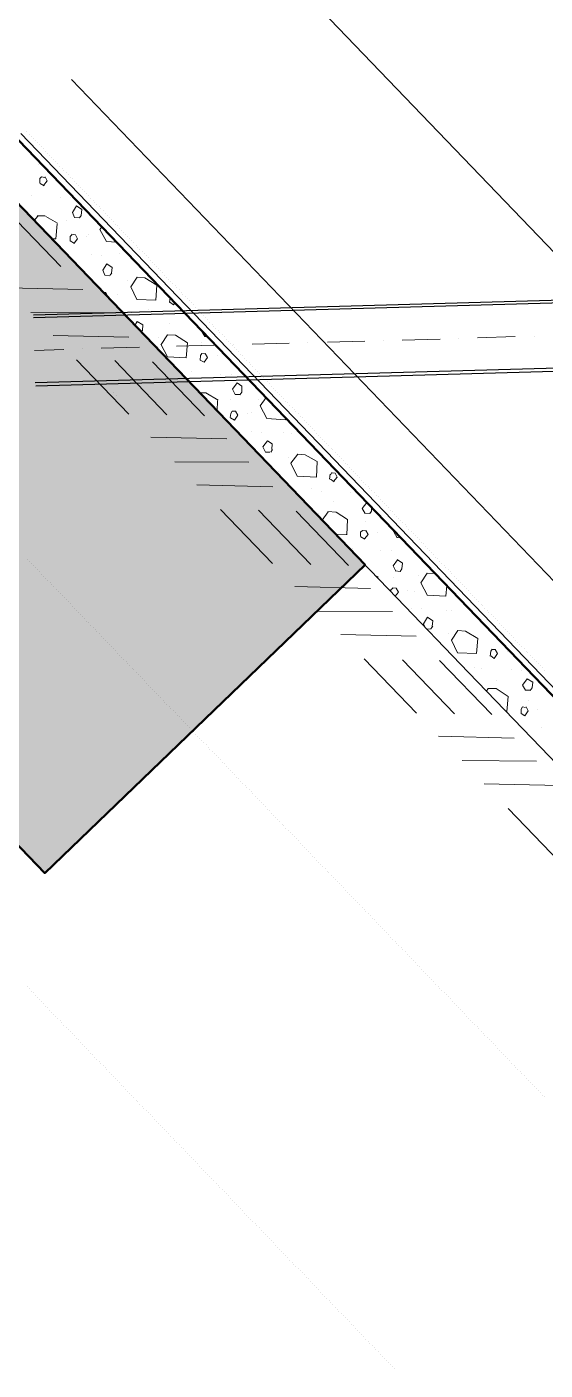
# Model space of a CAD drawing. Header units: metres. Extents: x 2687650.8 to 2687727.1, y 1234407.3 to 1234484.3.
# Drawn here: x 2687699.818 to 2687701.568, y 1234449.921 to 1234454.457 of the extents above; entities that cross this region are included whole.
import ezdxf

# ---------------------------------------------------------------- set-up
doc = ezdxf.new("R2010")
doc.units = ezdxf.units.M
for name, color, linetype, true_color in [('PDF_Böschung Aushub', 7, 'Continuous', 0x7f7f7f), ('PDF_E_Farbe Beton', 7, 'Continuous', 0xdfff7f), ('PDF_E_Klapschnitte', 7, 'Continuous', 0x7f7f7f), ('PDF_E_Schnitte_1_50', 7, 'Continuous', 0x7f7f7f)]:
    doc.layers.add(name, color=color, linetype=linetype, true_color=true_color)
doc.layers.add('PDF_E_BETON', color=7, linetype='Continuous')
doc.layers.add('PDF_Ebene 2', color=7, linetype='Continuous')

# ---------------------------------------------------------------- blocks, each defined once
blk = doc.blocks.new('A$C1c84ec86')
at = {"layer": 'PDF_E_Farbe Beton', "true_color": 0xbfff7f, "transparency": 33554559}
blk.add_hatch(color=71, dxfattribs=at).paths.add_polyline_path([(3531.93, 3567.07), (3281.95, 3567.07), (3281.95, 3467.16), (3331.9, 3417), (3531.93, 3417)])
at = {"layer": 'PDF_Böschung Aushub', "color": 7, "lineweight": 20}
for points in [[(3515.85, 3661.69), (3515.85, 3661.69)], [(3511.4, 3657.03), (3502.93, 3647.5)], [(3498.7, 3642.85), (3498.7, 3642.85)], [(3494.47, 3638.19), (3485.79, 3628.67)], [(3481.55, 3624.01), (3481.55, 3624.01)], [(3477.32, 3619.35), (3468.85, 3610.04)], [(3464.41, 3605.17), (3464.41, 3605.17)], [(3460.18, 3600.51), (3451.71, 3591.2)], [(3447.48, 3586.54), (3447.48, 3586.54)], [(3443.03, 3581.67), (3434.56, 3572.36)], [(3430.33, 3567.7), (3430.33, 3567.7)], [(3426.1, 3563.05), (3417.42, 3553.52)], [(3413.19, 3548.87), (3413.19, 3548.87)], [(3408.95, 3544.21), (3402.39, 3536.8)]]:
    blk.add_lwpolyline(points, dxfattribs=at)
at = {"layer": 'PDF_E_BETON', "lineweight": 50}
blk.add_lwpolyline([(3531.93, 3567.07), (3531.93, 3417), (3331.9, 3417), (3281.95, 3467.16), (3281.95, 3567.07)], close=True, dxfattribs=at)
at = {"layer": 'PDF_E_Klapschnitte', "lineweight": 18}
for points in [[(3357.94, 3581.25), (3357.94, 3581.25)], [(3362.6, 3579.77), (3361.75, 3579.13), (3361.75, 3578.29), (3362.81, 3577.23)], [(3362.6, 3579.98), (3364.08, 3579.56), (3364.29, 3577.65)], [(3371.06, 3578.92), (3371.06, 3578.92)], [(3373.6, 3581.46), (3373.6, 3581.46)], [(3385.88, 3582.1), (3385.88, 3582.1)], [(3388, 3582.1), (3388.21, 3581.04), (3392.65, 3579.77), (3395.19, 3582.1)], [(3398.79, 3580.19), (3398.79, 3580.19)], [(3402.18, 3582.1), (3402.18, 3582.1)], [(3421.23, 3582.1), (3422.29, 3580.83)], [(3421.23, 3582.1), (3421.23, 3582.1)], [(3423.56, 3582.1), (3423.77, 3581.25), (3422.29, 3581.04)], [(3439.64, 3582.1), (3438.8, 3581.46), (3436.89, 3581.89), (3436.89, 3582.1)], [(3439.64, 3579.35), (3439.64, 3579.35)], [(3446.42, 3579.98), (3446.42, 3579.98)], [(3454.25, 3579.13), (3454.25, 3579.13)], [(3461.02, 3576.38), (3459.96, 3575.32), (3458.06, 3575.96), (3457.64, 3578.5), (3459.54, 3578.92), (3461.02, 3577.44), (3461.23, 3576.38)], [(3466.53, 3579.77), (3466.53, 3579.77)], [(3468.01, 3582.1), (3468.64, 3578.71), (3473.3, 3577.44), (3477.96, 3581.67), (3477.53, 3582.1)], [(3482.61, 3579.77), (3482.61, 3579.77)], [(3501.66, 3580.4), (3502.51, 3581.25), (3503.99, 3580.83), (3504.2, 3578.92)], [(3501.66, 3580.62), (3501.88, 3579.77)], [(3501.66, 3579.77), (3502.72, 3578.5)], [(3504.42, 3578.92), (3502.93, 3578.71)], [(3510.98, 3580.4), (3510.98, 3580.4)], [(3519.44, 3579.13), (3517.54, 3579.56), (3517.12, 3582.1)], [(3519.44, 3582.1), (3520.29, 3581.25), (3520.5, 3580.19), (3519.23, 3579.13)], [(3529.39, 3582.1), (3532.78, 3581.25)], [(3532.57, 3581.25), (3533.63, 3582.1)], [(3553.95, 3575.11), (3549.29, 3576.38), (3548.44, 3580.19), (3550.35, 3582.1), (3550.56, 3582.1)], [(3553.73, 3575.11), (3558.39, 3579.35), (3556.06, 3582.1)], [(3582.1, 3578.08), (3582.94, 3578.92), (3584.43, 3578.5), (3584.85, 3576.59), (3583.37, 3576.38)], [(3586.33, 3581.46), (3586.33, 3581.46)], [(3594.16, 3580.4), (3594.16, 3580.4)], [(3600.94, 3577.86), (3599.88, 3576.81), (3597.97, 3577.23), (3597.55, 3579.77), (3599.67, 3580.4), (3600.94, 3578.92), (3601.15, 3577.86)], [(3364.5, 3577.65), (3363.02, 3577.23)], [(3378.26, 3574.9), (3378.26, 3574.9)], [(3386.73, 3577.23), (3386.73, 3577.23)], [(3386.94, 3576.17), (3386.94, 3576.17)], [(3394.77, 3575.32), (3394.77, 3575.32)], [(3401.75, 3572.57), (3400.48, 3571.51), (3398.79, 3572.15), (3398.16, 3574.69), (3400.27, 3575.11), (3401.54, 3573.63)], [(3407.05, 3575.96), (3407.05, 3575.96)], [(3423.13, 3575.96), (3423.13, 3575.96)], [(3427.37, 3576.17), (3427.37, 3576.17)], [(3430.33, 3568.97), (3434.99, 3567.7), (3439.64, 3571.94), (3436.26, 3575.75), (3431.6, 3574.69), (3429.7, 3572.78), (3430.54, 3568.97)], [(3443.03, 3577.44), (3442.18, 3576.81), (3442.4, 3575.96), (3443.45, 3574.9), (3444.94, 3575.32), (3444.51, 3577.23), (3443.03, 3577.65)], [(3451.71, 3576.59), (3451.71, 3576.59)], [(3468.22, 3575.11), (3468.22, 3575.11)], [(3480.5, 3578.29), (3480.5, 3578.29)], [(3521.35, 3577.23), (3521.35, 3577.23)], [(3523.68, 3575.11), (3522.83, 3574.48), (3522.83, 3573.63), (3523.89, 3572.57)], [(3523.68, 3575.32), (3525.16, 3574.9), (3525.37, 3573)], [(3526.85, 3577.65), (3526.85, 3577.65)], [(3532.14, 3574.27), (3532.14, 3574.27)], [(3534.68, 3576.81), (3534.68, 3576.81)], [(3538.07, 3576.17), (3540.19, 3576.59), (3541.46, 3575.11), (3541.67, 3574.05), (3540.4, 3573)], [(3540.61, 3573), (3538.71, 3573.63), (3538.28, 3576.17)], [(3546.96, 3577.44), (3546.96, 3577.44)], [(3562.2, 3576.17), (3562.2, 3576.17)], [(3563.26, 3577.44), (3563.26, 3577.44)], [(3582.1, 3578.29), (3582.31, 3577.44), (3583.37, 3576.17)], [(3591.62, 3578.08), (3591.62, 3578.08)], [(3603.05, 3575.11), (3603.05, 3575.11)], [(3607.5, 3575.32), (3607.5, 3575.32)], [(3363.87, 3572.36), (3363.87, 3572.36)], [(3370.22, 3568.97), (3372.12, 3570.88)], [(3372.33, 3570.88), (3376.78, 3572.15)], [(3379.11, 3567.07), (3380.16, 3568.13), (3376.78, 3571.94)], [(3382.7, 3573), (3383.76, 3573.84), (3385.24, 3573.42), (3385.46, 3571.51)], [(3382.92, 3573), (3382.92, 3572.15), (3383.97, 3571.09), (3385.67, 3571.51)], [(3392.23, 3573), (3392.23, 3573)], [(3401.75, 3572.78), (3401.54, 3573.84)], [(3408.11, 3570.24), (3408.11, 3570.24)], [(3419.11, 3574.05), (3419.11, 3574.05)], [(3428.21, 3570.03), (3428.21, 3570.03)], [(3444.3, 3570.03), (3444.3, 3570.03)], [(3451.29, 3567.07), (3452.77, 3568.55), (3457.42, 3569.82)], [(3459.75, 3567.07), (3457.42, 3569.61)], [(3459.96, 3573), (3459.96, 3573)], [(3464.62, 3568.76), (3466.1, 3569.19), (3465.68, 3571.09), (3464.2, 3571.51), (3463.35, 3570.67), (3463.56, 3569.82), (3464.41, 3568.76)], [(3467.58, 3573.84), (3467.58, 3573.84)], [(3472.66, 3570.67), (3472.66, 3570.67)], [(3475.42, 3573), (3475.42, 3573)], [(3482.19, 3570.24), (3481.13, 3569.19), (3479.23, 3569.82), (3478.8, 3572.36), (3480.71, 3572.78), (3481.98, 3571.3)], [(3482.4, 3570.46), (3482.19, 3571.51)], [(3487.69, 3573.63), (3487.69, 3573.63)], [(3500.82, 3571.94), (3500.82, 3571.94)], [(3503.78, 3573.63), (3503.78, 3573.63)], [(3509.07, 3574.05), (3509.07, 3574.05)], [(3520.29, 3569.61), (3516.69, 3573.42), (3512.25, 3572.36), (3510.13, 3570.46)], [(3510.34, 3570.46), (3510.98, 3567.07)], [(3517.54, 3567.07), (3520.08, 3569.61)], [(3525.58, 3573), (3524.1, 3572.57)], [(3541.67, 3570.88), (3541.67, 3570.88)], [(3548.02, 3571.51), (3548.02, 3571.51)], [(3549.92, 3573), (3549.92, 3573)], [(3555.85, 3570.67), (3555.85, 3570.67)], [(3562.62, 3568.97), (3561.35, 3570.46), (3559.24, 3570.03), (3559.87, 3567.49), (3560.93, 3567.07)], [(3568.13, 3571.3), (3568.13, 3571.3)], [(3582.52, 3569.82), (3582.52, 3569.82)], [(3584.43, 3571.3), (3584.43, 3571.3)], [(3590.78, 3571.94), (3590.78, 3571.94)], [(3600.51, 3567.07), (3600.73, 3567.28), (3597.34, 3571.09), (3592.68, 3570.03), (3590.78, 3568.13), (3590.99, 3567.07)], [(3604.11, 3572.78), (3603.27, 3572.15), (3603.48, 3571.3), (3604.54, 3570.24), (3606.02, 3570.67), (3605.59, 3572.57), (3604.11, 3573)], [(3612.79, 3571.94), (3612.79, 3571.94)], [(3370.43, 3568.97), (3370.64, 3567.07)], [(3404.3, 3567.07), (3404.93, 3567.7), (3406.2, 3567.28)], [(3406.41, 3567.28), (3406.41, 3567.07)], [(3415.94, 3569.19), (3415.94, 3569.19)], [(3422.71, 3567.07), (3422.71, 3567.7), (3421.44, 3569.19), (3419.32, 3568.55), (3419.75, 3567.07)], [(3488.75, 3567.92), (3488.75, 3567.92)], [(3508.65, 3567.7), (3508.65, 3567.7)], [(3524.95, 3567.7), (3524.95, 3567.7)], [(3537.01, 3567.07), (3537.86, 3567.49)], [(3538.07, 3567.07), (3537.86, 3567.28)], [(3543.79, 3568.34), (3544.84, 3569.19), (3546.33, 3568.76), (3546.54, 3567.07)], [(3544, 3568.34), (3544, 3567.49), (3544.42, 3567.07)], [(3553.31, 3568.34), (3553.31, 3568.34)], [(3562.84, 3567.92), (3561.78, 3567.07)], [(3562.84, 3568.13), (3562.62, 3569.19)]]:
    blk.add_lwpolyline(points, dxfattribs=at)
for points in [[(3377.62, 3578.29), (3376.99, 3580.83), (3379.11, 3581.25), (3380.38, 3579.77), (3380.59, 3578.71), (3379.32, 3577.65)], [(3413.82, 3573.63), (3418.48, 3578.08), (3415.09, 3581.89), (3410.43, 3580.62), (3408.53, 3578.92), (3409.38, 3575.11)], [(3494.47, 3571.3), (3499.12, 3575.75), (3495.52, 3579.56), (3491.08, 3578.29), (3489.17, 3576.59), (3489.81, 3572.78)], [(3574.9, 3568.97), (3579.56, 3573.42), (3576.17, 3577.23), (3571.51, 3575.96), (3569.61, 3574.27), (3570.46, 3570.46)]]:
    blk.add_lwpolyline(points, close=True, dxfattribs=at)
at = {"layer": 'PDF_E_Schnitte_1_50', "lineweight": 18}
for points in [[(3337.41, 3567.07), (3372.33, 3567.07), (3407.47, 3567.07), (3442.4, 3567.07), (3477.32, 3567.07), (3512.46, 3567.07), (3547.38, 3567.07), (3582.31, 3567.07), (3617.45, 3567.07), (3652.37, 3567.07), (3687.51, 3567.07), (3722.44, 3567.07), (3757.36, 3567.07), (3792.5, 3567.07), (3827.42, 3567.07), (3862.35, 3567.07), (3882.25, 3567.07), (3882.25, 3589.08), (3882.25, 3624.22), (3882.25, 3659.15), (3882.25, 3694.07), (3882.25, 3729.21)], [(3351.17, 3911.25), (3853.04, 3911.25), (3853.04, 3883.31), (3853.04, 3609.19), (3853.04, 3584.21), (3346.3, 3584.21)], [(3351.17, 3883.31), (3828.06, 3883.31), (3828.06, 3609.19), (3345.03, 3609.19)], [(3362.6, 3562.84), (3388, 3562.84)], [(3398.79, 3562.84), (3380.8, 3544.84)], [(3409.8, 3562.84), (3392.23, 3544.84)], [(3421.23, 3562.84), (3403.03, 3544.84)], [(3432.66, 3562.84), (3458.06, 3562.84)], [(3468.85, 3562.84), (3450.65, 3544.84)], [(3479.65, 3562.84), (3462.29, 3544.84)], [(3491.29, 3562.84), (3473.09, 3544.84)], [(3502.72, 3562.84), (3528.12, 3562.84)], [(3538.92, 3562.84), (3520.71, 3544.84)], [(3549.71, 3562.84), (3532.14, 3544.84)], [(3561.14, 3562.84), (3543.15, 3544.84)], [(3572.57, 3562.84), (3597.97, 3562.84)], [(3608.98, 3562.84), (3590.78, 3544.84)], [(3619.78, 3562.84), (3602.21, 3544.84)], [(3631.21, 3562.84), (3613, 3544.84)], [(3423.56, 3553.95), (3448.96, 3553.95)], [(3493.62, 3553.95), (3519.02, 3553.95)], [(3563.68, 3553.95), (3589.08, 3553.95)], [(3414.46, 3544.84), (3439.86, 3544.84)], [(3484.52, 3544.84), (3509.92, 3544.84)], [(3554.58, 3544.84), (3579.98, 3544.84)], [(3624.64, 3544.84), (3649.83, 3544.84)]]:
    blk.add_lwpolyline(points, dxfattribs=at)
at = {"layer": 'PDF_E_Schnitte_1_50', "color": 160, "lineweight": 25, "true_color": 0x3333ff}
for points in [[(3834.2, 4018.35), (3823.61, 4018.35), (3393.5, 3544.84)], [(3824.88, 4018.35), (3394.13, 3544.21)], [(3834.2, 3995.7), (3410.43, 3529.39)], [(3834.2, 3994.22), (3411.28, 3528.76)], [(3431.18, 3546.11), (3431.18, 3546.11)], [(3432.45, 3546.11), (3432.45, 3546.11)]]:
    blk.add_lwpolyline(points, dxfattribs=at)
at = {"layer": 'PDF_E_Schnitte_1_50', "color": 7, "lineweight": 50}
blk.add_lwpolyline([(3233.9, 3582.1), (3858.12, 3582.1)], dxfattribs=at)
at = {"layer": 'PDF_Ebene 2', "lineweight": 20}
for points in [[(3122.56, 3686.24), (4227.69, 3686.24)], [(3347.36, 3586.12), (3347.36, 3586.12)], [(3348.41, 3586.12), (3348.41, 3586.12)], [(3349.47, 3586.12), (3349.47, 3586.12)], [(3350.53, 3586.12), (3350.53, 3586.12)], [(3351.38, 3586.12), (3351.38, 3586.12)], [(3352.44, 3586.12), (3352.44, 3586.12)], [(3353.49, 3586.12), (3353.49, 3586.12)], [(3354.34, 3586.12), (3354.34, 3586.12)], [(3355.4, 3586.12), (3355.4, 3586.12)], [(3356.46, 3586.12), (3356.46, 3586.12)], [(3357.52, 3586.12), (3357.52, 3586.12)], [(3358.36, 3586.12), (3358.36, 3586.12)], [(3359.42, 3586.12), (3359.42, 3586.12)], [(3360.48, 3586.12), (3360.48, 3586.12)], [(3361.33, 3586.12), (3361.33, 3586.12)], [(3362.38, 3586.12), (3362.38, 3586.12)], [(3363.44, 3586.12), (3363.44, 3586.12)], [(3364.5, 3586.12), (3364.5, 3586.12)], [(3365.35, 3586.12), (3365.35, 3586.12)], [(3366.41, 3586.12), (3366.41, 3586.12)], [(3367.46, 3586.12), (3367.46, 3586.12)], [(3368.52, 3586.12), (3368.52, 3586.12)], [(3369.37, 3586.12), (3369.37, 3586.12)], [(3370.43, 3586.12), (3370.43, 3586.12)], [(3371.49, 3586.12), (3371.49, 3586.12)], [(3372.33, 3586.12), (3372.33, 3586.12)], [(3373.39, 3586.12), (3373.39, 3586.12)], [(3374.45, 3586.12), (3374.45, 3586.12)], [(3375.51, 3586.12), (3375.51, 3586.12)], [(3376.35, 3586.12), (3376.35, 3586.12)], [(3377.41, 3586.12), (3377.41, 3586.12)], [(3378.47, 3586.12), (3378.47, 3586.12)], [(3379.53, 3586.12), (3379.53, 3586.12)], [(3380.38, 3586.12), (3380.38, 3586.12)], [(3381.43, 3586.12), (3381.43, 3586.12)], [(3382.49, 3586.12), (3382.49, 3586.12)], [(3383.34, 3586.12), (3383.34, 3586.12)], [(3384.4, 3586.12), (3384.4, 3586.12)], [(3385.46, 3586.12), (3385.46, 3586.12)], [(3386.51, 3586.12), (3386.51, 3586.12)], [(3387.36, 3586.12), (3387.36, 3586.12)], [(3388.42, 3586.12), (3388.42, 3586.12)], [(3389.48, 3586.12), (3389.48, 3586.12)], [(3390.54, 3586.12), (3390.54, 3586.12)], [(3391.38, 3586.12), (3391.38, 3586.12)], [(3392.44, 3586.12), (3392.44, 3586.12)], [(3393.5, 3586.12), (3393.5, 3586.12)], [(3394.35, 3586.12), (3394.35, 3586.12)], [(3395.4, 3586.12), (3395.4, 3586.12)], [(3396.46, 3586.12), (3396.46, 3586.12)], [(3397.52, 3586.12), (3397.52, 3586.12)], [(3398.37, 3586.12), (3398.37, 3586.12)], [(3399.43, 3586.12), (3399.43, 3586.12)], [(3400.48, 3586.12), (3400.48, 3586.12)], [(3401.33, 3586.12), (3401.33, 3586.12)], [(3402.39, 3586.12), (3402.39, 3586.12)], [(3403.45, 3586.12), (3403.45, 3586.12)], [(3404.51, 3586.12), (3404.51, 3586.12)], [(3405.35, 3586.12), (3405.35, 3586.12)], [(3406.41, 3586.12), (3406.41, 3586.12)], [(3407.47, 3586.12), (3407.47, 3586.12)], [(3408.53, 3586.12), (3408.53, 3586.12)], [(3409.38, 3586.12), (3409.38, 3586.12)], [(3410.43, 3586.12), (3410.43, 3586.12)], [(3411.49, 3586.12), (3411.49, 3586.12)], [(3412.34, 3586.12), (3412.34, 3586.12)], [(3413.4, 3586.12), (3413.4, 3586.12)], [(3414.46, 3586.12), (3414.46, 3586.12)], [(3415.51, 3586.12), (3415.51, 3586.12)], [(3416.36, 3586.12), (3416.36, 3586.12)], [(3417.42, 3586.12), (3417.42, 3586.12)], [(3418.48, 3586.12), (3418.48, 3586.12)], [(3419.54, 3586.12), (3419.54, 3586.12)], [(3420.38, 3586.12), (3420.38, 3586.12)], [(3421.44, 3586.12), (3421.44, 3586.12)], [(3422.5, 3586.12), (3422.5, 3586.12)], [(3423.35, 3586.12), (3423.35, 3586.12)], [(3424.4, 3586.12), (3424.4, 3586.12)], [(3425.46, 3586.12), (3425.46, 3586.12)], [(3426.52, 3586.12), (3426.52, 3586.12)], [(3427.37, 3586.12), (3427.37, 3586.12)], [(3428.43, 3586.12), (3428.43, 3586.12)], [(3429.48, 3586.12), (3429.48, 3586.12)], [(3430.54, 3586.12), (3430.54, 3586.12)], [(3431.39, 3586.12), (3431.39, 3586.12)], [(3432.45, 3586.12), (3432.45, 3586.12)], [(3433.51, 3586.12), (3433.51, 3586.12)], [(3434.35, 3586.12), (3434.35, 3586.12)], [(3435.41, 3586.12), (3435.41, 3586.12)], [(3436.47, 3586.12), (3436.47, 3586.12)], [(3437.53, 3586.12), (3437.53, 3586.12)], [(3438.37, 3586.12), (3438.37, 3586.12)], [(3439.43, 3586.12), (3439.43, 3586.12)], [(3440.49, 3586.12), (3440.49, 3586.12)], [(3441.34, 3586.12), (3441.34, 3586.12)], [(3442.4, 3586.12), (3442.4, 3586.12)], [(3443.45, 3586.12), (3443.45, 3586.12)], [(3444.51, 3586.12), (3444.51, 3586.12)], [(3445.36, 3586.12), (3445.36, 3586.12)], [(3446.42, 3586.12), (3446.42, 3586.12)], [(3447.48, 3586.12), (3447.48, 3586.12)], [(3448.53, 3586.12), (3448.53, 3586.12)], [(3449.38, 3586.12), (3449.38, 3586.12)], [(3450.44, 3586.12), (3450.44, 3586.12)], [(3451.5, 3586.12), (3451.5, 3586.12)], [(3452.34, 3586.12), (3452.34, 3586.12)], [(3453.4, 3586.12), (3453.4, 3586.12)], [(3454.46, 3586.12), (3454.46, 3586.12)], [(3455.52, 3586.12), (3455.52, 3586.12)], [(3456.37, 3586.12), (3456.37, 3586.12)], [(3457.42, 3586.12), (3457.42, 3586.12)], [(3458.48, 3586.12), (3458.48, 3586.12)], [(3459.54, 3586.12), (3459.54, 3586.12)], [(3460.39, 3586.12), (3460.39, 3586.12)], [(3461.45, 3586.12), (3461.45, 3586.12)], [(3462.5, 3586.12), (3462.5, 3586.12)], [(3463.35, 3586.12), (3463.35, 3586.12)], [(3464.41, 3586.12), (3464.41, 3586.12)], [(3465.47, 3586.12), (3465.47, 3586.12)], [(3466.53, 3586.12), (3466.53, 3586.12)], [(3467.37, 3586.12), (3467.37, 3586.12)], [(3468.43, 3586.12), (3468.43, 3586.12)], [(3469.49, 3586.12), (3469.49, 3586.12)], [(3470.55, 3586.12), (3470.55, 3586.12)], [(3471.39, 3586.12), (3471.39, 3586.12)], [(3472.45, 3586.12), (3472.45, 3586.12)], [(3473.51, 3586.12), (3473.51, 3586.12)], [(3474.36, 3586.12), (3474.36, 3586.12)], [(3475.42, 3586.12), (3475.42, 3586.12)], [(3476.47, 3586.12), (3476.47, 3586.12)], [(3477.53, 3586.12), (3477.53, 3586.12)], [(3478.38, 3586.12), (3478.38, 3586.12)], [(3479.44, 3586.12), (3479.44, 3586.12)], [(3480.5, 3586.12), (3480.5, 3586.12)], [(3481.34, 3586.12), (3481.34, 3586.12)], [(3482.4, 3586.12), (3482.4, 3586.12)], [(3483.46, 3586.12), (3483.46, 3586.12)], [(3484.52, 3586.12), (3484.52, 3586.12)], [(3485.36, 3586.12), (3485.36, 3586.12)], [(3486.42, 3586.12), (3486.42, 3586.12)], [(3487.48, 3586.12), (3487.48, 3586.12)], [(3488.54, 3586.12), (3488.54, 3586.12)], [(3489.39, 3586.12), (3489.39, 3586.12)], [(3490.44, 3586.12), (3490.44, 3586.12)], [(3491.5, 3586.12), (3491.5, 3586.12)], [(3492.35, 3586.12), (3492.35, 3586.12)], [(3493.41, 3586.12), (3493.41, 3586.12)], [(3494.47, 3586.12), (3494.47, 3586.12)], [(3495.52, 3586.12), (3495.52, 3586.12)], [(3496.37, 3586.12), (3496.37, 3586.12)], [(3497.43, 3586.12), (3497.43, 3586.12)], [(3498.49, 3586.12), (3498.49, 3586.12)], [(3499.55, 3586.12), (3499.55, 3586.12)], [(3500.39, 3586.12), (3500.39, 3586.12)], [(3501.45, 3586.12), (3501.45, 3586.12)], [(3502.51, 3586.12), (3502.51, 3586.12)], [(3503.36, 3586.12), (3503.36, 3586.12)], [(3504.42, 3586.12), (3504.42, 3586.12)], [(3505.47, 3586.12), (3505.47, 3586.12)], [(3506.53, 3586.12), (3506.53, 3586.12)], [(3507.38, 3586.12), (3507.38, 3586.12)], [(3508.44, 3586.12), (3508.44, 3586.12)], [(3509.5, 3586.12), (3509.5, 3586.12)], [(3510.55, 3586.12), (3510.55, 3586.12)], [(3511.4, 3586.12), (3511.4, 3586.12)], [(3512.46, 3586.12), (3512.46, 3586.12)], [(3513.52, 3586.12), (3513.52, 3586.12)], [(3514.36, 3586.12), (3514.36, 3586.12)], [(3515.42, 3586.12), (3515.42, 3586.12)], [(3516.48, 3586.12), (3516.48, 3586.12)], [(3517.54, 3586.12), (3517.54, 3586.12)], [(3518.39, 3586.12), (3518.39, 3586.12)], [(3519.44, 3586.12), (3519.44, 3586.12)], [(3520.5, 3586.12), (3520.5, 3586.12)], [(3521.35, 3586.12), (3521.35, 3586.12)], [(3522.41, 3586.12), (3522.41, 3586.12)], [(3523.47, 3586.12), (3523.47, 3586.12)], [(3524.52, 3586.12), (3524.52, 3586.12)], [(3525.37, 3586.12), (3525.37, 3586.12)], [(3526.43, 3586.12), (3526.43, 3586.12)], [(3527.49, 3586.12), (3527.49, 3586.12)], [(3528.55, 3586.12), (3528.55, 3586.12)], [(3529.39, 3586.12), (3529.39, 3586.12)], [(3530.45, 3586.12), (3530.45, 3586.12)], [(3531.51, 3586.12), (3531.51, 3586.12)], [(3532.36, 3586.12), (3532.36, 3586.12)], [(3533.41, 3586.12), (3533.41, 3586.12)], [(3534.47, 3586.12), (3534.47, 3586.12)], [(3535.53, 3586.12), (3535.53, 3586.12)], [(3536.38, 3586.12), (3536.38, 3586.12)], [(3537.44, 3586.12), (3537.44, 3586.12)], [(3538.49, 3586.12), (3538.49, 3586.12)], [(3539.55, 3586.12), (3539.55, 3586.12)], [(3540.4, 3586.12), (3540.4, 3586.12)], [(3541.46, 3586.12), (3541.46, 3586.12)], [(3542.52, 3586.12), (3542.52, 3586.12)], [(3543.36, 3586.12), (3543.36, 3586.12)], [(3544.42, 3586.12), (3544.42, 3586.12)], [(3545.48, 3586.12), (3545.48, 3586.12)], [(3546.54, 3586.12), (3546.54, 3586.12)], [(3547.38, 3586.12), (3547.38, 3586.12)], [(3548.44, 3586.12), (3548.44, 3586.12)], [(3549.5, 3586.12), (3549.5, 3586.12)], [(3550.56, 3586.12), (3550.56, 3586.12)], [(3551.41, 3586.12), (3551.41, 3586.12)], [(3552.46, 3586.12), (3552.46, 3586.12)], [(3553.52, 3586.12), (3553.52, 3586.12)], [(3554.37, 3586.12), (3554.37, 3586.12)], [(3555.43, 3586.12), (3555.43, 3586.12)], [(3556.49, 3586.12), (3556.49, 3586.12)], [(3557.54, 3586.12), (3557.54, 3586.12)], [(3558.39, 3586.12), (3558.39, 3586.12)], [(3559.45, 3586.12), (3559.45, 3586.12)], [(3560.51, 3586.12), (3560.51, 3586.12)], [(3561.35, 3586.12), (3561.35, 3586.12)], [(3562.41, 3586.12), (3562.41, 3586.12)], [(3563.47, 3586.12), (3563.47, 3586.12)], [(3564.53, 3586.12), (3564.53, 3586.12)], [(3565.38, 3586.12), (3565.38, 3586.12)], [(3566.43, 3586.12), (3566.43, 3586.12)], [(3567.49, 3586.12), (3567.49, 3586.12)], [(3568.55, 3586.12), (3568.55, 3586.12)], [(3569.4, 3586.12), (3569.4, 3586.12)], [(3570.46, 3586.12), (3570.46, 3586.12)], [(3571.51, 3586.12), (3571.51, 3586.12)], [(3572.36, 3586.12), (3572.36, 3586.12)], [(3573.42, 3586.12), (3573.42, 3586.12)], [(3574.48, 3586.12), (3574.48, 3586.12)], [(3575.54, 3586.12), (3575.54, 3586.12)], [(3576.38, 3586.12), (3576.38, 3586.12)], [(3577.44, 3586.12), (3577.44, 3586.12)], [(3578.5, 3586.12), (3578.5, 3586.12)], [(3579.56, 3586.12), (3579.56, 3586.12)], [(3580.4, 3586.12), (3580.4, 3586.12)], [(3581.46, 3586.12), (3581.46, 3586.12)], [(3582.52, 3586.12), (3582.52, 3586.12)], [(3583.37, 3586.12), (3583.37, 3586.12)], [(3584.43, 3586.12), (3584.43, 3586.12)], [(3585.48, 3586.12), (3585.48, 3586.12)], [(3586.54, 3586.12), (3586.54, 3586.12)], [(3587.39, 3586.12), (3587.39, 3586.12)], [(3588.45, 3586.12), (3588.45, 3586.12)], [(3589.51, 3586.12), (3589.51, 3586.12)], [(3590.56, 3586.12), (3590.56, 3586.12)], [(3591.41, 3586.12), (3591.41, 3586.12)], [(3592.47, 3586.12), (3592.47, 3586.12)], [(3593.53, 3586.12), (3593.53, 3586.12)], [(3594.38, 3586.12), (3594.38, 3586.12)], [(3595.43, 3586.12), (3595.43, 3586.12)], [(3596.49, 3586.12), (3596.49, 3586.12)], [(3597.55, 3586.12), (3597.55, 3586.12)], [(3598.4, 3586.12), (3598.4, 3586.12)], [(3599.46, 3586.12), (3599.46, 3586.12)], [(3451.5, 3486.21), (3451.5, 3486.21)], [(3452.34, 3486.21), (3452.34, 3486.21)], [(3453.4, 3486.21), (3453.4, 3486.21)], [(3454.46, 3486.21), (3454.46, 3486.21)], [(3455.52, 3486.21), (3455.52, 3486.21)], [(3456.37, 3486.21), (3456.37, 3486.21)], [(3457.42, 3486.21), (3457.42, 3486.21)], [(3458.48, 3486.21), (3458.48, 3486.21)], [(3459.54, 3486.21), (3459.54, 3486.21)], [(3460.39, 3486.21), (3460.39, 3486.21)], [(3461.45, 3486.21), (3461.45, 3486.21)], [(3462.5, 3486.21), (3462.5, 3486.21)], [(3463.35, 3486.21), (3463.35, 3486.21)], [(3464.41, 3486.21), (3464.41, 3486.21)], [(3465.47, 3486.21), (3465.47, 3486.21)], [(3466.53, 3486.21), (3466.53, 3486.21)], [(3467.37, 3486.21), (3467.37, 3486.21)], [(3468.43, 3486.21), (3468.43, 3486.21)], [(3469.49, 3486.21), (3469.49, 3486.21)], [(3470.55, 3486.21), (3470.55, 3486.21)], [(3471.39, 3486.21), (3471.39, 3486.21)], [(3472.45, 3486.21), (3472.45, 3486.21)], [(3473.51, 3486.21), (3473.51, 3486.21)], [(3474.36, 3486.21), (3474.36, 3486.21)], [(3475.42, 3486.21), (3475.42, 3486.21)], [(3476.47, 3486.21), (3476.47, 3486.21)], [(3477.53, 3486.21), (3477.53, 3486.21)], [(3478.38, 3486.21), (3478.38, 3486.21)], [(3479.44, 3486.21), (3479.44, 3486.21)], [(3480.5, 3486.21), (3480.5, 3486.21)], [(3481.34, 3486.21), (3481.34, 3486.21)], [(3482.4, 3486.21), (3482.4, 3486.21)], [(3483.46, 3486.21), (3483.46, 3486.21)], [(3484.52, 3486.21), (3484.52, 3486.21)], [(3485.36, 3486.21), (3485.36, 3486.21)], [(3486.42, 3486.21), (3486.42, 3486.21)], [(3487.48, 3486.21), (3487.48, 3486.21)], [(3488.54, 3486.21), (3488.54, 3486.21)], [(3489.39, 3486.21), (3489.39, 3486.21)], [(3490.44, 3486.21), (3490.44, 3486.21)], [(3491.5, 3486.21), (3491.5, 3486.21)], [(3492.35, 3486.21), (3492.35, 3486.21)], [(3493.41, 3486.21), (3493.41, 3486.21)], [(3494.47, 3486.21), (3494.47, 3486.21)], [(3495.52, 3486.21), (3495.52, 3486.21)], [(3496.37, 3486.21), (3496.37, 3486.21)], [(3497.43, 3486.21), (3497.43, 3486.21)], [(3498.49, 3486.21), (3498.49, 3486.21)], [(3499.55, 3486.21), (3499.55, 3486.21)], [(3500.39, 3486.21), (3500.39, 3486.21)], [(3501.45, 3486.21), (3501.45, 3486.21)], [(3502.51, 3486.21), (3502.51, 3486.21)], [(3503.36, 3486.21), (3503.36, 3486.21)], [(3504.42, 3486.21), (3504.42, 3486.21)], [(3505.47, 3486.21), (3505.47, 3486.21)], [(3506.53, 3486.21), (3506.53, 3486.21)], [(3507.38, 3486.21), (3507.38, 3486.21)], [(3508.44, 3486.21), (3508.44, 3486.21)], [(3509.5, 3486.21), (3509.5, 3486.21)], [(3510.55, 3486.21), (3510.55, 3486.21)], [(3511.4, 3486.21), (3511.4, 3486.21)], [(3512.46, 3486.21), (3512.46, 3486.21)], [(3513.52, 3486.21), (3513.52, 3486.21)], [(3514.36, 3486.21), (3514.36, 3486.21)], [(3515.42, 3486.21), (3515.42, 3486.21)], [(3516.48, 3486.21), (3516.48, 3486.21)], [(3517.54, 3486.21), (3517.54, 3486.21)], [(3518.39, 3486.21), (3518.39, 3486.21)], [(3519.44, 3486.21), (3519.44, 3486.21)], [(3520.5, 3486.21), (3520.5, 3486.21)], [(3521.35, 3486.21), (3521.35, 3486.21)], [(3522.41, 3486.21), (3522.41, 3486.21)], [(3523.47, 3486.21), (3523.47, 3486.21)], [(3524.52, 3486.21), (3524.52, 3486.21)], [(3525.37, 3486.21), (3525.37, 3486.21)], [(3526.43, 3486.21), (3526.43, 3486.21)], [(3527.49, 3486.21), (3527.49, 3486.21)], [(3528.55, 3486.21), (3528.55, 3486.21)], [(3529.39, 3486.21), (3529.39, 3486.21)], [(3530.45, 3486.21), (3530.45, 3486.21)], [(3531.51, 3486.21), (3531.51, 3486.21)], [(3532.36, 3486.21), (3532.36, 3486.21)], [(3533.41, 3486.21), (3533.41, 3486.21)], [(3534.47, 3486.21), (3534.47, 3486.21)], [(3535.53, 3486.21), (3535.53, 3486.21)], [(3536.38, 3486.21), (3536.38, 3486.21)], [(3537.44, 3486.21), (3537.44, 3486.21)], [(3538.49, 3486.21), (3538.49, 3486.21)], [(3539.55, 3486.21), (3539.55, 3486.21)], [(3540.4, 3486.21), (3540.4, 3486.21)], [(3541.46, 3486.21), (3541.46, 3486.21)], [(3542.52, 3486.21), (3542.52, 3486.21)], [(3543.36, 3486.21), (3543.36, 3486.21)], [(3544.42, 3486.21), (3544.42, 3486.21)], [(3545.48, 3486.21), (3545.48, 3486.21)], [(3546.54, 3486.21), (3546.54, 3486.21)], [(3547.38, 3486.21), (3547.38, 3486.21)], [(3548.44, 3486.21), (3548.44, 3486.21)], [(3549.5, 3486.21), (3549.5, 3486.21)], [(3550.56, 3486.21), (3550.56, 3486.21)], [(3551.41, 3486.21), (3551.41, 3486.21)], [(3552.46, 3486.21), (3552.46, 3486.21)], [(3553.52, 3486.21), (3553.52, 3486.21)], [(3554.37, 3486.21), (3554.37, 3486.21)], [(3555.43, 3486.21), (3555.43, 3486.21)], [(3556.49, 3486.21), (3556.49, 3486.21)], [(3557.54, 3486.21), (3557.54, 3486.21)], [(3558.39, 3486.21), (3558.39, 3486.21)], [(3559.45, 3486.21), (3559.45, 3486.21)], [(3560.51, 3486.21), (3560.51, 3486.21)], [(3561.35, 3486.21), (3561.35, 3486.21)], [(3562.41, 3486.21), (3562.41, 3486.21)], [(3563.47, 3486.21), (3563.47, 3486.21)], [(3564.53, 3486.21), (3564.53, 3486.21)], [(3565.38, 3486.21), (3565.38, 3486.21)], [(3566.43, 3486.21), (3566.43, 3486.21)], [(3567.49, 3486.21), (3567.49, 3486.21)], [(3568.55, 3486.21), (3568.55, 3486.21)], [(3569.4, 3486.21), (3569.4, 3486.21)], [(3570.46, 3486.21), (3570.46, 3486.21)], [(3571.51, 3486.21), (3571.51, 3486.21)], [(3572.36, 3486.21), (3572.36, 3486.21)], [(3573.42, 3486.21), (3573.42, 3486.21)], [(3574.48, 3486.21), (3574.48, 3486.21)], [(3575.54, 3486.21), (3575.54, 3486.21)], [(3576.38, 3486.21), (3576.38, 3486.21)], [(3577.44, 3486.21), (3577.44, 3486.21)], [(3578.5, 3486.21), (3578.5, 3486.21)], [(3579.56, 3486.21), (3579.56, 3486.21)], [(3580.4, 3486.21), (3580.4, 3486.21)], [(3581.46, 3486.21), (3581.46, 3486.21)], [(3582.52, 3486.21), (3582.52, 3486.21)], [(3583.37, 3486.21), (3583.37, 3486.21)], [(3584.43, 3486.21), (3584.43, 3486.21)], [(3585.48, 3486.21), (3585.48, 3486.21)], [(3586.54, 3486.21), (3586.54, 3486.21)], [(3587.39, 3486.21), (3587.39, 3486.21)], [(3588.45, 3486.21), (3588.45, 3486.21)], [(3589.51, 3486.21), (3589.51, 3486.21)], [(3590.56, 3486.21), (3590.56, 3486.21)], [(3591.41, 3486.21), (3591.41, 3486.21)], [(3592.47, 3486.21), (3592.47, 3486.21)], [(3593.53, 3486.21), (3593.53, 3486.21)], [(3594.38, 3486.21), (3594.38, 3486.21)], [(3595.43, 3486.21), (3595.43, 3486.21)], [(3596.49, 3486.21), (3596.49, 3486.21)], [(3597.55, 3486.21), (3597.55, 3486.21)], [(3598.4, 3486.21), (3598.4, 3486.21)], [(3599.46, 3486.21), (3599.46, 3486.21)], [(3600.51, 3486.21), (3600.51, 3486.21)], [(3601.57, 3486.21), (3601.57, 3486.21)], [(3602.42, 3486.21), (3602.42, 3486.21)], [(3603.48, 3486.21), (3603.48, 3486.21)], [(3604.54, 3486.21), (3604.54, 3486.21)], [(3605.38, 3486.21), (3605.38, 3486.21)], [(3606.44, 3486.21), (3606.44, 3486.21)], [(3607.5, 3486.21), (3607.5, 3486.21)], [(3608.56, 3486.21), (3608.56, 3486.21)], [(3609.4, 3486.21), (3609.4, 3486.21)], [(3610.46, 3486.21), (3610.46, 3486.21)], [(3611.52, 3486.21), (3611.52, 3486.21)], [(3612.37, 3486.21), (3612.37, 3486.21)], [(3613.43, 3486.21), (3613.43, 3486.21)], [(3614.48, 3486.21), (3614.48, 3486.21)], [(3615.54, 3486.21), (3615.54, 3486.21)], [(3616.39, 3486.21), (3616.39, 3486.21)], [(3617.45, 3486.21), (3617.45, 3486.21)], [(3618.51, 3486.21), (3618.51, 3486.21)], [(3619.56, 3486.21), (3619.56, 3486.21)], [(3620.41, 3486.21), (3620.41, 3486.21)], [(3621.47, 3486.21), (3621.47, 3486.21)], [(3622.53, 3486.21), (3622.53, 3486.21)], [(3623.37, 3486.21), (3623.37, 3486.21)], [(3624.43, 3486.21), (3624.43, 3486.21)], [(3625.49, 3486.21), (3625.49, 3486.21)], [(3626.55, 3486.21), (3626.55, 3486.21)], [(3627.4, 3486.21), (3627.4, 3486.21)], [(3628.45, 3486.21), (3628.45, 3486.21)], [(3629.51, 3486.21), (3629.51, 3486.21)], [(3630.57, 3486.21), (3630.57, 3486.21)], [(3631.42, 3486.21), (3631.42, 3486.21)], [(3632.48, 3486.21), (3632.48, 3486.21)], [(3633.53, 3486.21), (3633.53, 3486.21)], [(3634.38, 3486.21), (3634.38, 3486.21)], [(3635.44, 3486.21), (3635.44, 3486.21)], [(3636.5, 3486.21), (3636.5, 3486.21)], [(3637.56, 3486.21), (3637.56, 3486.21)], [(3638.4, 3486.21), (3638.4, 3486.21)], [(3639.46, 3486.21), (3639.46, 3486.21)], [(3640.52, 3486.21), (3640.52, 3486.21)], [(3641.58, 3486.21), (3641.58, 3486.21)], [(3642.42, 3486.21), (3642.42, 3486.21)], [(3643.48, 3486.21), (3643.48, 3486.21)], [(3644.54, 3486.21), (3644.54, 3486.21)], [(3645.39, 3486.21), (3645.39, 3486.21)], [(3646.45, 3486.21), (3646.45, 3486.21)], [(3647.5, 3486.21), (3647.5, 3486.21)], [(3648.56, 3486.21), (3648.56, 3486.21)], [(3649.41, 3486.21), (3649.41, 3486.21)], [(3650.47, 3486.21), (3650.47, 3486.21)], [(3651.53, 3486.21), (3651.53, 3486.21)], [(3652.37, 3486.21), (3652.37, 3486.21)], [(3653.43, 3486.21), (3653.43, 3486.21)], [(3654.49, 3486.21), (3654.49, 3486.21)], [(3655.55, 3486.21), (3655.55, 3486.21)], [(3656.39, 3486.21), (3656.39, 3486.21)], [(3657.45, 3486.21), (3657.45, 3486.21)], [(3658.51, 3486.21), (3658.51, 3486.21)], [(3659.57, 3486.21), (3659.57, 3486.21)], [(3660.42, 3486.21), (3660.42, 3486.21)], [(3661.47, 3486.21), (3661.47, 3486.21)], [(3662.53, 3486.21), (3662.53, 3486.21)], [(3663.38, 3486.21), (3663.38, 3486.21)], [(3664.44, 3486.21), (3664.44, 3486.21)], [(3665.5, 3486.21), (3665.5, 3486.21)], [(3666.55, 3486.21), (3666.55, 3486.21)], [(3667.4, 3486.21), (3667.4, 3486.21)], [(3668.46, 3486.21), (3668.46, 3486.21)], [(3669.52, 3486.21), (3669.52, 3486.21)], [(3670.58, 3486.21), (3670.58, 3486.21)], [(3671.42, 3486.21), (3671.42, 3486.21)], [(3672.48, 3486.21), (3672.48, 3486.21)], [(3673.54, 3486.21), (3673.54, 3486.21)], [(3674.39, 3486.21), (3674.39, 3486.21)], [(3675.44, 3486.21), (3675.44, 3486.21)], [(3676.5, 3486.21), (3676.5, 3486.21)], [(3677.56, 3486.21), (3677.56, 3486.21)], [(3678.41, 3486.21), (3678.41, 3486.21)], [(3679.47, 3486.21), (3679.47, 3486.21)], [(3680.52, 3486.21), (3680.52, 3486.21)], [(3681.58, 3486.21), (3681.58, 3486.21)], [(3682.43, 3486.21), (3682.43, 3486.21)], [(3683.49, 3486.21), (3683.49, 3486.21)], [(3684.55, 3486.21), (3684.55, 3486.21)], [(3685.39, 3486.21), (3685.39, 3486.21)], [(3686.45, 3486.21), (3686.45, 3486.21)], [(3687.51, 3486.21), (3687.51, 3486.21)], [(3688.57, 3486.21), (3688.57, 3486.21)], [(3689.42, 3486.21), (3689.42, 3486.21)], [(3690.47, 3486.21), (3690.47, 3486.21)], [(3691.53, 3486.21), (3691.53, 3486.21)], [(3692.38, 3486.21), (3692.38, 3486.21)], [(3693.44, 3486.21), (3693.44, 3486.21)], [(3694.5, 3486.21), (3694.5, 3486.21)], [(3695.55, 3486.21), (3695.55, 3486.21)], [(3696.4, 3486.21), (3696.4, 3486.21)], [(3697.46, 3486.21), (3697.46, 3486.21)], [(3698.52, 3486.21), (3698.52, 3486.21)], [(3699.58, 3486.21), (3699.58, 3486.21)], [(3700.42, 3486.21), (3700.42, 3486.21)], [(3701.48, 3486.21), (3701.48, 3486.21)], [(3702.54, 3486.21), (3702.54, 3486.21)], [(3703.39, 3486.21), (3703.39, 3486.21)], [(3555.43, 3386.09), (3555.43, 3386.09)], [(3556.49, 3386.09), (3556.49, 3386.09)], [(3557.54, 3386.09), (3557.54, 3386.09)], [(3558.39, 3386.09), (3558.39, 3386.09)], [(3559.45, 3386.09), (3559.45, 3386.09)], [(3560.51, 3386.09), (3560.51, 3386.09)], [(3561.35, 3386.09), (3561.35, 3386.09)], [(3562.41, 3386.09), (3562.41, 3386.09)], [(3563.47, 3386.09), (3563.47, 3386.09)], [(3564.53, 3386.09), (3564.53, 3386.09)], [(3565.38, 3386.09), (3565.38, 3386.09)], [(3566.43, 3386.09), (3566.43, 3386.09)], [(3567.49, 3386.09), (3567.49, 3386.09)], [(3568.55, 3386.09), (3568.55, 3386.09)], [(3569.4, 3386.09), (3569.4, 3386.09)], [(3570.46, 3386.09), (3570.46, 3386.09)], [(3571.51, 3386.09), (3571.51, 3386.09)], [(3572.36, 3386.09), (3572.36, 3386.09)], [(3573.42, 3386.09), (3573.42, 3386.09)], [(3574.48, 3386.09), (3574.48, 3386.09)], [(3575.54, 3386.09), (3575.54, 3386.09)], [(3576.38, 3386.09), (3576.38, 3386.09)], [(3577.44, 3386.09), (3577.44, 3386.09)], [(3578.5, 3386.09), (3578.5, 3386.09)], [(3579.56, 3386.09), (3579.56, 3386.09)], [(3580.4, 3386.09), (3580.4, 3386.09)], [(3581.46, 3386.09), (3581.46, 3386.09)], [(3582.52, 3386.09), (3582.52, 3386.09)], [(3583.37, 3386.09), (3583.37, 3386.09)], [(3584.43, 3386.09), (3584.43, 3386.09)], [(3585.48, 3386.09), (3585.48, 3386.09)], [(3586.54, 3386.09), (3586.54, 3386.09)], [(3587.39, 3386.09), (3587.39, 3386.09)], [(3588.45, 3386.09), (3588.45, 3386.09)], [(3589.51, 3386.09), (3589.51, 3386.09)], [(3590.56, 3386.09), (3590.56, 3386.09)], [(3591.41, 3386.09), (3591.41, 3386.09)], [(3592.47, 3386.09), (3592.47, 3386.09)], [(3593.53, 3386.09), (3593.53, 3386.09)], [(3594.38, 3386.09), (3594.38, 3386.09)], [(3595.43, 3386.09), (3595.43, 3386.09)], [(3596.49, 3386.09), (3596.49, 3386.09)], [(3597.55, 3386.09), (3597.55, 3386.09)], [(3598.4, 3386.09), (3598.4, 3386.09)], [(3599.46, 3386.09), (3599.46, 3386.09)], [(3600.51, 3386.09), (3600.51, 3386.09)], [(3601.57, 3386.09), (3601.57, 3386.09)], [(3602.42, 3386.09), (3602.42, 3386.09)], [(3603.48, 3386.09), (3603.48, 3386.09)], [(3604.54, 3386.09), (3604.54, 3386.09)], [(3605.38, 3386.09), (3605.38, 3386.09)], [(3606.44, 3386.09), (3606.44, 3386.09)], [(3607.5, 3386.09), (3607.5, 3386.09)], [(3608.56, 3386.09), (3608.56, 3386.09)], [(3609.4, 3386.09), (3609.4, 3386.09)], [(3610.46, 3386.09), (3610.46, 3386.09)], [(3611.52, 3386.09), (3611.52, 3386.09)], [(3612.37, 3386.09), (3612.37, 3386.09)], [(3613.43, 3386.09), (3613.43, 3386.09)], [(3614.48, 3386.09), (3614.48, 3386.09)], [(3615.54, 3386.09), (3615.54, 3386.09)], [(3616.39, 3386.09), (3616.39, 3386.09)], [(3617.45, 3386.09), (3617.45, 3386.09)], [(3618.51, 3386.09), (3618.51, 3386.09)], [(3619.56, 3386.09), (3619.56, 3386.09)], [(3620.41, 3386.09), (3620.41, 3386.09)], [(3621.47, 3386.09), (3621.47, 3386.09)], [(3622.53, 3386.09), (3622.53, 3386.09)], [(3623.37, 3386.09), (3623.37, 3386.09)], [(3624.43, 3386.09), (3624.43, 3386.09)], [(3625.49, 3386.09), (3625.49, 3386.09)], [(3626.55, 3386.09), (3626.55, 3386.09)], [(3627.4, 3386.09), (3627.4, 3386.09)], [(3628.45, 3386.09), (3628.45, 3386.09)], [(3629.51, 3386.09), (3629.51, 3386.09)], [(3630.57, 3386.09), (3630.57, 3386.09)], [(3631.42, 3386.09), (3631.42, 3386.09)], [(3632.48, 3386.09), (3632.48, 3386.09)], [(3633.53, 3386.09), (3633.53, 3386.09)], [(3634.38, 3386.09), (3634.38, 3386.09)], [(3635.44, 3386.09), (3635.44, 3386.09)], [(3636.5, 3386.09), (3636.5, 3386.09)], [(3637.56, 3386.09), (3637.56, 3386.09)], [(3638.4, 3386.09), (3638.4, 3386.09)], [(3639.46, 3386.09), (3639.46, 3386.09)], [(3640.52, 3386.09), (3640.52, 3386.09)], [(3641.58, 3386.09), (3641.58, 3386.09)], [(3642.42, 3386.09), (3642.42, 3386.09)], [(3643.48, 3386.09), (3643.48, 3386.09)], [(3644.54, 3386.09), (3644.54, 3386.09)], [(3645.39, 3386.09), (3645.39, 3386.09)], [(3646.45, 3386.09), (3646.45, 3386.09)], [(3647.5, 3386.09), (3647.5, 3386.09)], [(3648.56, 3386.09), (3648.56, 3386.09)], [(3649.41, 3386.09), (3649.41, 3386.09)], [(3650.47, 3386.09), (3650.47, 3386.09)], [(3651.53, 3386.09), (3651.53, 3386.09)], [(3652.37, 3386.09), (3652.37, 3386.09)], [(3653.43, 3386.09), (3653.43, 3386.09)], [(3654.49, 3386.09), (3654.49, 3386.09)], [(3655.55, 3386.09), (3655.55, 3386.09)], [(3656.39, 3386.09), (3656.39, 3386.09)], [(3657.45, 3386.09), (3657.45, 3386.09)], [(3658.51, 3386.09), (3658.51, 3386.09)], [(3659.57, 3386.09), (3659.57, 3386.09)], [(3660.42, 3386.09), (3660.42, 3386.09)], [(3661.47, 3386.09), (3661.47, 3386.09)], [(3662.53, 3386.09), (3662.53, 3386.09)], [(3663.38, 3386.09), (3663.38, 3386.09)], [(3664.44, 3386.09), (3664.44, 3386.09)], [(3665.5, 3386.09), (3665.5, 3386.09)], [(3666.55, 3386.09), (3666.55, 3386.09)], [(3667.4, 3386.09), (3667.4, 3386.09)], [(3668.46, 3386.09), (3668.46, 3386.09)], [(3669.52, 3386.09), (3669.52, 3386.09)], [(3670.58, 3386.09), (3670.58, 3386.09)], [(3671.42, 3386.09), (3671.42, 3386.09)], [(3672.48, 3386.09), (3672.48, 3386.09)], [(3673.54, 3386.09), (3673.54, 3386.09)], [(3674.39, 3386.09), (3674.39, 3386.09)], [(3675.44, 3386.09), (3675.44, 3386.09)], [(3676.5, 3386.09), (3676.5, 3386.09)], [(3677.56, 3386.09), (3677.56, 3386.09)], [(3678.41, 3386.09), (3678.41, 3386.09)], [(3679.47, 3386.09), (3679.47, 3386.09)], [(3680.52, 3386.09), (3680.52, 3386.09)], [(3681.58, 3386.09), (3681.58, 3386.09)], [(3682.43, 3386.09), (3682.43, 3386.09)], [(3683.49, 3386.09), (3683.49, 3386.09)], [(3684.55, 3386.09), (3684.55, 3386.09)], [(3685.39, 3386.09), (3685.39, 3386.09)], [(3686.45, 3386.09), (3686.45, 3386.09)], [(3687.51, 3386.09), (3687.51, 3386.09)], [(3688.57, 3386.09), (3688.57, 3386.09)], [(3689.42, 3386.09), (3689.42, 3386.09)], [(3690.47, 3386.09), (3690.47, 3386.09)], [(3691.53, 3386.09), (3691.53, 3386.09)], [(3692.38, 3386.09), (3692.38, 3386.09)], [(3693.44, 3386.09), (3693.44, 3386.09)], [(3694.5, 3386.09), (3694.5, 3386.09)], [(3695.55, 3386.09), (3695.55, 3386.09)], [(3696.4, 3386.09), (3696.4, 3386.09)], [(3697.46, 3386.09), (3697.46, 3386.09)], [(3698.52, 3386.09), (3698.52, 3386.09)], [(3699.58, 3386.09), (3699.58, 3386.09)], [(3700.42, 3386.09), (3700.42, 3386.09)], [(3701.48, 3386.09), (3701.48, 3386.09)], [(3702.54, 3386.09), (3702.54, 3386.09)], [(3703.39, 3386.09), (3703.39, 3386.09)], [(3704.44, 3386.09), (3704.44, 3386.09)], [(3705.5, 3386.09), (3705.5, 3386.09)], [(3706.56, 3386.09), (3706.56, 3386.09)], [(3707.41, 3386.09), (3707.41, 3386.09)], [(3708.47, 3386.09), (3708.47, 3386.09)], [(3709.52, 3386.09), (3709.52, 3386.09)], [(3710.58, 3386.09), (3710.58, 3386.09)], [(3711.43, 3386.09), (3711.43, 3386.09)], [(3712.49, 3386.09), (3712.49, 3386.09)], [(3713.55, 3386.09), (3713.55, 3386.09)], [(3714.39, 3386.09), (3714.39, 3386.09)], [(3715.45, 3386.09), (3715.45, 3386.09)], [(3716.51, 3386.09), (3716.51, 3386.09)], [(3717.57, 3386.09), (3717.57, 3386.09)], [(3718.41, 3386.09), (3718.41, 3386.09)], [(3719.47, 3386.09), (3719.47, 3386.09)], [(3720.53, 3386.09), (3720.53, 3386.09)], [(3721.59, 3386.09), (3721.59, 3386.09)], [(3722.44, 3386.09), (3722.44, 3386.09)], [(3723.49, 3386.09), (3723.49, 3386.09)], [(3724.55, 3386.09), (3724.55, 3386.09)], [(3725.4, 3386.09), (3725.4, 3386.09)], [(3726.46, 3386.09), (3726.46, 3386.09)], [(3727.52, 3386.09), (3727.52, 3386.09)], [(3728.57, 3386.09), (3728.57, 3386.09)], [(3729.42, 3386.09), (3729.42, 3386.09)], [(3730.48, 3386.09), (3730.48, 3386.09)], [(3731.54, 3386.09), (3731.54, 3386.09)], [(3732.38, 3386.09), (3732.38, 3386.09)], [(3733.44, 3386.09), (3733.44, 3386.09)], [(3734.5, 3386.09), (3734.5, 3386.09)]]:
    blk.add_lwpolyline(points, dxfattribs=at)

msp = doc.modelspace()

# ---------------------------------------------------------------- block references
at = {"xscale": 0.01, "yscale": 0.01, "zscale": 0.01, "rotation": 313.8734409291175}
msp.add_blockref('A$C1c84ec86', (2687650.7677, 1234453.3784), dxfattribs=at)

doc.saveas('drawing.dxf')
